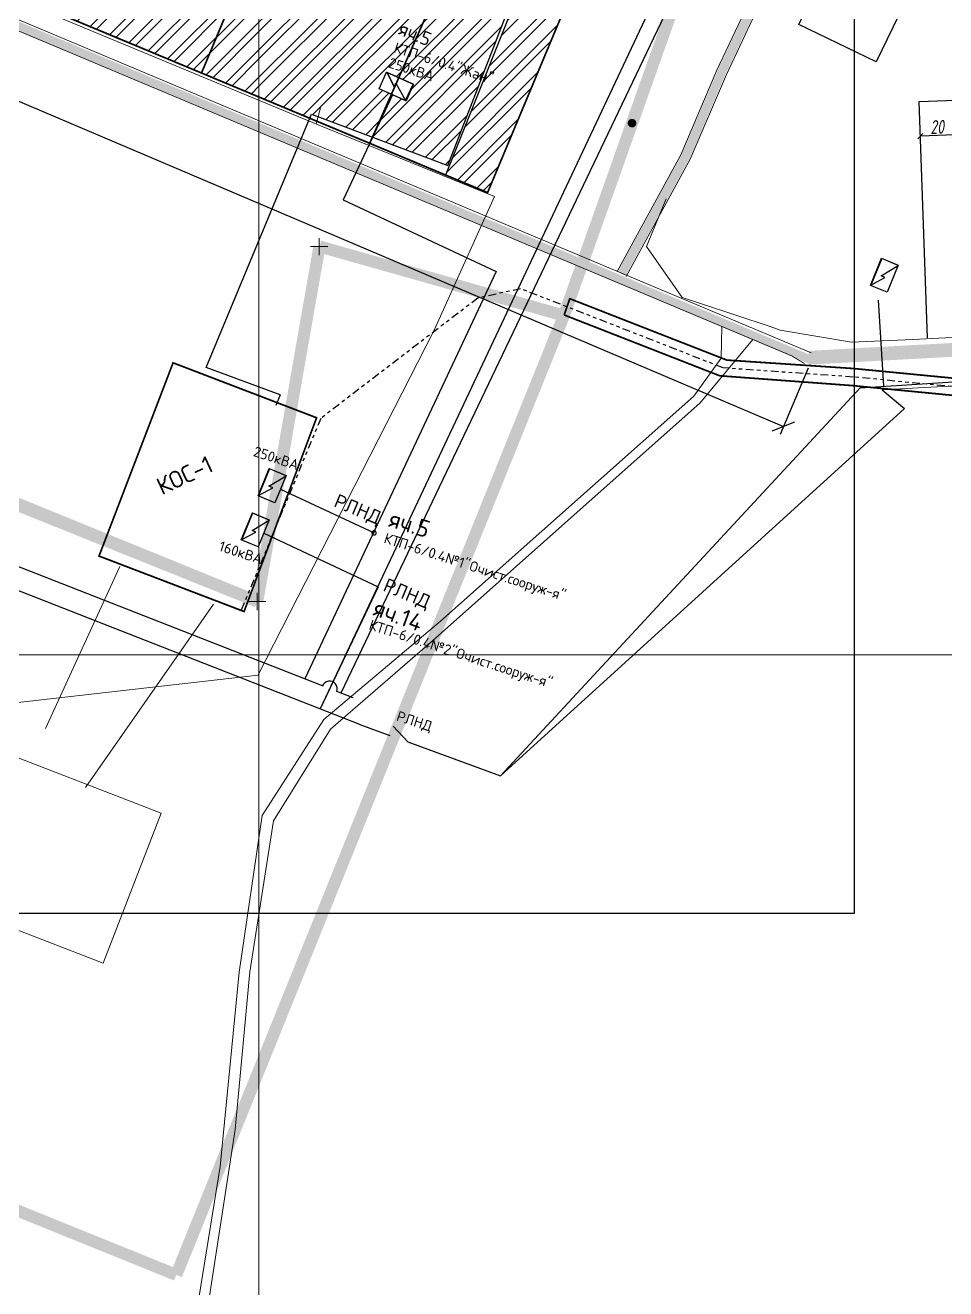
# Model space of a CAD drawing. Header units: millimetres. Extents: x 519 to 9564855, y -810 to 5021775.
# Drawn here: x 9523864 to 9524399, y 5005632 to 5006366 of the extents above; entities that cross this region are included whole.
import ezdxf

# ---------------------------------------------------------------- set-up
doc = ezdxf.new("R2010")
doc.units = ezdxf.units.MM
doc.header["$LTSCALE"] = 2
doc.header["$MEASUREMENT"] = 0
doc.header["$PDMODE"] = 2
doc.header["$PDSIZE"] = 5
for name, pattern in [('1', [0]), ('92051501$0$GROUND2', [35, 25, -10]), ('DASHED', [0.75, 0.5, -0.25]), ('HIDDEN2', [4.7625, 3.175, -1.5875]), ('Трубопровод подводный под дном', [9.5, 2.25, -1, 1, -1, 1, -1, 2.25])]:
    doc.linetypes.add(name, pattern=pattern)
for name, color, linetype in [('0_ANNOT_Dimensions', 7, 'Continuous'), ('BEC-Fence', 216, 'Continuous'), ('COMPOUND', 3, 'Continuous'), ('GRID_PULKOVO', 7, 'Continuous'), ('PPLINE_STEAM', 5, 'STM_LINE'), ('PPLINE_WAT', 7, 'WTR_LINE'), ('ROAD_ASF', 9, 'Continuous'), ('ROAD_FIELD', 255, '92051501$0$GROUND2'), ('ROAD_GROUND', 9, 'Continuous'), ('zdanie', 8, '1'), ('лэп', 1, 'Continuous'), ('Скважины 2017г', 221, 'Continuous')]:
    doc.layers.add(name, color=color, linetype=linetype)
for name, color, linetype, lineweight in [('Land lease as of 24.06.2004', 47, 'HIDDEN2', 70), ('Водовод', 5, 'Трубопровод подводный под дном', 30), ('канал.труба', 3, 'Трубопровод подводный под дном', 30), ('Скважины на 2026', 222, 'Continuous', 50), ('Электро', 1, 'Continuous', 30), ('Электроснаб', 1, 'Continuous', 18), ('Электроснабжене', 1, 'Continuous', 18)]:
    doc.layers.add(name, color=color, linetype=linetype, lineweight=lineweight)
doc.styles.add('92051501$0$STANDARD', font='simplex.shx')
doc.styles.add('Elect', font='isocpeur.ttf')
doc.styles.add('Simplex_Т', font='simplex.shx', dxfattribs={"width": 0.7, "oblique": 10})
doc.styles.get("Standard").update_dxf_attribs({"font": 'isocpeur.ttf', "width": 0.5})
doc.linetypes.add('STM_LINE', pattern='A,0.5,-0.2,["S",92051501$0$STANDARD,S=0.1,R=0,X=-0.1,Y=-0.05],-0.05', length=0.75)
doc.linetypes.add('WTR_LINE', pattern='A,0.5,-0.2,["W",92051501$0$STANDARD,S=0.1,R=0,X=-0.1,Y=-0.05],-0.05', length=0.75)
doc.linetypes.add('Ограда металлическая 1 м и более', pattern='A,1,[8,митяй.shx,S=0.05,R=0,X=0,Y=0],-0.175,[1,митяй.shx,S=0.015,R=0,X=0,Y=0],-0.15,-0.175,1', length=2.5)
doc.linetypes.add('парап10_os', pattern='A,2,[133,ltypeshp.shx,S=0.5,R=0,X=0,Y=0],0.1,[133,ltypeshp.shx,S=0.4,R=0,X=0,Y=0],0.1,[133,ltypeshp.shx,S=0.3,R=0,X=0,Y=0],0.1,[133,ltypeshp.shx,S=0.2,R=0,X=0,Y=0],2.7', length=5)
doc.dimstyles.new('ISO-25', dxfattribs={"dimtxt": 15, "dimasz": 10, "dimexe": 5, "dimexo": 5, "dimgap": 5, "dimtad": 1, "dimtxsty": 'Standard', "dimblk": 'OBLIQUE', "dimcen": 50, "dimadec": 0, "dimazin": 0, "dimtfac": 1, "dimtmove": 0, "dimatfit": 3, "dimfxl": 0, "dimarcsym": 0})
doc.dimstyles.get("Standard").update_dxf_attribs({"dimtxt": 0.18, "dimasz": 0.18, "dimexe": 0.18, "dimexo": 0.0625, "dimgap": 0.09, "dimtad": 0, "dimtih": 1, "dimtoh": 1, "dimdec": 4, "dimzin": 0, "dimdsep": 46, "dimtxsty": 'Standard', "dimcen": 0.09, "dimadec": 0, "dimazin": 0, "dimtfac": 1, "dimtdec": 4, "dimtofl": 0, "dimtmove": 0, "dimatfit": 3, "dimfxl": 0, "dimtolj": 1, "dimtzin": 0, "dimarcsym": 0})

# ---------------------------------------------------------------- blocks, each defined once
blk = doc.blocks.new('_Oblique')
at = {"color": 0, "linetype": 'ByBlock', "lineweight": -2}
blk.add_line((-0.5, -0.5), (0.5, 0.5), dxfattribs=at)
blk = doc.blocks.new('*D82')
at = {"color": 0, "linetype": 'ByBlock', "lineweight": -2, "ltscale": 50, "transparency": 16777216}
blk.add_line((9524403.86, 5006301.86), (9524383.92, 5006301.14), dxfattribs=at)
at = {"layer": 'DEFPOINTS', "color": 0, "linetype": 'ByBlock', "lineweight": 0, "ltscale": 50, "transparency": 16777216}
for p in [(9524383.92, 5006301.14, -24.98), (9524383.92, 5006301.14), (9524403.86, 5006301.86, -24.94)]:
    blk.add_point(p, dxfattribs=at)
at = {"color": 0, "linetype": 'ByBlock', "lineweight": -2, "ltscale": 50, "transparency": 16777216, "xscale": 3, "yscale": 3, "zscale": 3}
for p, rotation in [((9524383.92, 5006301.14), 182.0759429012434), ((9524403.86, 5006301.86), 2.075942901243408)]:
    blk.add_blockref('_Oblique', p, dxfattribs=dict(at, rotation=rotation))
at = {"color": 0, "linetype": 'ByBlock', "lineweight": -2, "ltscale": 50, "transparency": 16777216, "insert": (9524393.71, 5006306.5), "char_height": 8, "attachment_point": 5, "rotation": 2.07594, "style": 'Simplex_Т'}
blk.add_mtext('20', dxfattribs=at)
blk = doc.blocks.new('*D108')
at = {"layer": '0_ANNOT_Dimensions', "color": 0, "lineweight": -2, "transparency": 16777216}
for p, q in [((9522897.82, 5006770.66), (9522881.49, 5006732.24)), ((9522883.44, 5006736.84), (9524304.47, 5006132.63)), ((9524318.85, 5006166.44), (9524302.51, 5006128.03))]:
    blk.add_line(p, q, dxfattribs=at)
at = {"layer": 'DEFPOINTS', "color": 0, "lineweight": 25, "transparency": 16777216}
for p in [(9522899.78, 5006775.26), (9524320.81, 5006171.05), (9524304.47, 5006132.63)]:
    blk.add_point(p, dxfattribs=at)
at = {"layer": '0_ANNOT_Dimensions', "color": 0, "lineweight": -2, "transparency": 16777216, "xscale": 10, "yscale": 10, "zscale": 10}
for p, rotation in [((9522883.44, 5006736.84), 156.9651309655296), ((9524304.47, 5006132.63), 336.9651309655296)]:
    blk.add_blockref('_Oblique', p, dxfattribs=dict(at, rotation=rotation))
at = {"layer": '0_ANNOT_Dimensions', "color": 0, "lineweight": 25, "transparency": 16777216, "insert": (9523599.44, 5006447.62), "char_height": 15, "attachment_point": 5, "rotation": 336.96513, "bg_fill": 3, "box_fill_scale": 1.25, "bg_fill_color": 256, "bg_fill_true_color": 13158600, "bg_fill_transparency": 0}
blk.add_mtext('1544,15', dxfattribs=at)

msp = doc.modelspace()

# ---------------------------------------------------------------- linework, layer by layer
at = {"color": 3}
msp.add_lwpolyline([(9524313.33662, 5006366.05443), (9524400.47512, 5006546.07355), (9524445.4799, 5006524.28892), (9524358.3414, 5006344.26981), (9524313.33662, 5006366.05443)], dxfattribs=at)
at = {"color": 0, "linetype": 'ByBlock', "lineweight": 0, "const_width": 1, "elevation": 1.80509}
for points in [[(9523966.6415, 5006337.81586), (9524132.71038, 5006268.38151), (9524209.85966, 5006452.90248), (9524043.79078, 5006522.33683)], [(9523865.09994, 5006380.11611), (9523966.6415, 5006337.81586), (9524005.09628, 5006430.12637), (9523903.55472, 5006472.42662)]]:
    msp.add_lwpolyline(points, close=True, dxfattribs=at)
msp.add_lwpolyline([(9524145.27732, 5006479.90473), (9524064.2822, 5006296.99172)], dxfattribs=at)
at = {"color": 5, "linetype": 'Трубопровод подводный под дном', "lineweight": 30, "elevation": -26.715}
msp.add_lwpolyline([(9528080.7774, 5004147.6021), (9527413.1919, 5004600.0364), (9527264.7141, 5004707.7295), (9526611.2664, 5005180.3933), (9526395.8235, 5005326.0577), (9526299.8089, 5005391.0122), (9526296.1121, 5005392.9167), (9525659.2723, 5005823.0917), (9525250.9123, 5006018.9935), (9525202.9801, 5006037.263), (9525167.4148, 5006045.0006), (9524664.3424, 5006126.7972), (9524556.8022, 5006140.7165), (9524344.9287, 5006161.3112), (9524269.5182, 5006166.5805), (9524151.8628, 5006212.6012), (9524127.0934, 5006207.1557), (9524035.8826, 5006137.3062), (9523989.0449, 5006024.3443)], dxfattribs=at)
at = {"color": 6, "linetype": 'ByBlock', "lineweight": 50, "const_width": 1, "elevation": -26.715}
for points in [[(9524177.16698, 5006197.33891), (9524180.43519, 5006206.78977), (9524271.56369, 5006171.14295), (9524345.25663, 5006166.23194), (9524557.13467, 5006145.70543), (9524665.08695, 5006131.71915), (9525168.44121, 5006049.89411), (9525204.58316, 5006041.99905), (9525252.9496, 5006023.55961), (9525661.8456, 5005827.37867), (9526614.45972, 5005184.24073), (9527416.04883, 5004604.1398), (9527932.7341, 5004253.68807)], [(9527912.12193, 5004252.40806), (9527410.33497, 5004595.933), (9526608.07308, 5005176.54587), (9525656.699, 5005818.80473), (9525248.875, 5006014.42739), (9525201.37704, 5006032.52695), (9525166.38839, 5006040.10709), (9524663.59455, 5006121.85344), (9524556.46973, 5006135.72757), (9524344.59623, 5006156.32227), (9524267.47271, 5006162.01805), (9524177.16698, 5006197.33891)]]:
    msp.add_lwpolyline(points, dxfattribs=at)
at = {"color": 18, "linetype": 'ByBlock', "lineweight": 0, "ltscale": 5, "true_color": 0x000000}
msp.add_lwpolyline([(9523857.59775, 5005941.20519), (9523943.16646, 5005908.10385), (9523909.47242, 5005821.00297), (9523823.90371, 5005854.10431)], close=True, dxfattribs=at)
at = {"layer": 'BEC-Fence', "linetype": 'парап10_os', "lineweight": 20, "ltscale": 0.2, "elevation": 1.7895, "flags": 128}
msp.add_lwpolyline([(9524720.5902, 5006199.61), (9524706.7429, 5006199.361), (9524677.4833, 5006197.749), (9524635.9431, 5006195.924), (9524600.2312, 5006194), (9524570.1779, 5006192.732), (9524528.0006, 5006190.458), (9524492.5748, 5006188.741), (9524451.4307, 5006186.604), (9524417.5682, 5006184.99), (9524379.6269, 5006183.102), (9524343.8868, 5006181.461), (9524302.5403, 5006188.595), (9524296.8241, 5006190.554), (9524256.794, 5006203.857), (9524245.7254, 5006207.527), (9524224.9028, 5006237.029), (9524231.8251, 5006253.487), (9524236.4515, 5006264.694)], dxfattribs=at)
at = {"layer": 'COMPOUND', "lineweight": 0, "const_width": 1}
msp.add_lwpolyline([(9523950.137, 5006169.555), (9524033.437, 5006137.655), (9523991.337, 5006025.155), (9523907.137, 5006057.355), (9523950.137, 5006169.555)], dxfattribs=at)
at = {"layer": 'GRID_PULKOVO', "lineweight": 0}
for p, q in [((9524000, 5011000), (9524000, 4992000)), ((9519000, 5006000), (9533000, 5006000))]:
    msp.add_line(p, q, dxfattribs=at)
at = {"layer": 'Land lease as of 24.06.2004', "color": 35, "linetype": 'DASHED', "lineweight": 0, "ltscale": 5, "const_width": 7}
for points in [[(9524177, 5006196.98), (9524380.42, 5006771.22)], [(9522947.29702, 5006453.66587), (9523999.01, 5006031.01)], [(9522957, 5006455.98), (9523999.01, 5006031.01)], [(9523999.01, 5006031.01), (9524035.1, 5006237.1)], [(9523999.01, 5006031.01), (9524035.1, 5006237.1)], [(9524035.1, 5006237.1), (9524177, 5006196.98)], [(9524177, 5006196.98), (9523952, 5005640)], [(9523720, 5005734), (9523952, 5005640)]]:
    msp.add_lwpolyline(points, dxfattribs=at)
at = {"layer": 'PPLINE_STEAM', "color": 18, "linetype": 'ByBlock', "lineweight": 0, "ltscale": 5, "true_color": 0x000000}
for points in [[(9524268.6775, 5006190.54863), (9524268.20803, 5006172.33849), (9524252.4, 5006150.22), (9524105.35, 5006019.62)], [(9524286.60282, 5006183.01075), (9524256.17, 5006146.28), (9524100.71, 5006008.13)], [(9524105.35453, 5006019.62402), (9524037.72609, 5005962.49075), (9524001.75497, 5005906.63869), (9523988.40405, 5005815.82841), (9523977.45017, 5005703.00104)], [(9524100.71211, 5006008.13188), (9524041.5723, 5005956.94385), (9524008.4647, 5005903.64897), (9523994.77131, 5005816.01984), (9523986.11, 5005724.43)], [(9523986.11, 5005724.43), (9523889.66, 5005097.12), (9523870.19, 5004974.13), (9523858.54, 5004905.46), (9523856.78, 5004829.97), (9523916.65, 5004621.62), (9523927.91, 5004552.39), (9523865.88, 5004528.71), (9523851.79, 5004528.71)], [(9523977.45, 5005703), (9523890.67, 5005166.5), (9523884.17, 5005097.21), (9523864.63, 5004975.05), (9523853.29, 5004905.87), (9523851.14, 5004829.69), (9523912.23, 5004619.34), (9523923.06, 5004554.57), (9523865.86, 5004532.99), (9523865.86, 5004532.99), (9523851.79, 5004532.95457)]]:
    msp.add_lwpolyline(points, dxfattribs=at)
at = {"layer": 'PPLINE_WAT', "color": 5, "lineweight": 0, "ltscale": 20}
for points in [[(9523394.05998, 5006572.94628), (9523682.80481, 5006453.97047), (9523782.577, 5006412.184), (9524033.432, 5006308.159), (9524136.788, 5006266.205), (9524101.6191, 5006188.47359)], [(9523999.36999, 5005988.04155), (9524101.6191, 5006188.47359)], [(9523663.00186, 5005956.81013), (9523683.22741, 5005952.2586), (9523999.61312, 5005988.23896)]]:
    msp.add_lwpolyline(points, dxfattribs=at)
at = {"layer": 'PPLINE_WAT', "lineweight": 0, "ltscale": 20}
for points in [[(9524033.24904, 5006308.23487), (9524035.63156, 5006317.5414)], [(9523919.18017, 5006051.33935), (9523876.02124, 5005957.33334)], [(9523973.576, 5006029.403), (9523899.27204, 5005923.06589)]]:
    msp.add_lwpolyline(points, dxfattribs=at)
at = {"layer": 'ROAD_ASF', "color": 8, "lineweight": 0, "const_width": 5}
for points in [[(9524210.52931, 5006221.1802), (9524247.57311, 5006289.06783), (9524268.60548, 5006338.26024), (9524293.31878, 5006390.58136), (9524310.33672, 5006428.29839), (9524309.35286, 5006468.77954), (9524236.04314, 5006500.82822), (9524173.76616, 5006526.05062), (9524117.80171, 5006548.86999), (9524058.88846, 5006573.25861), (9524016.65496, 5006590.421), (9523897.3215, 5006636.78169), (9523753.71169, 5006695.0093), (9523709.78722, 5006714.29558), (9523625.91282, 5006747.90004), (9523311.5592, 5006878.56995), (9523269.12538, 5006878.63964)], [(9523170.07911, 5006655.78082), (9524320.80617, 5006171.04633)]]:
    msp.add_lwpolyline(points, dxfattribs=at)
at = {"layer": 'ROAD_ASF', "lineweight": 0}
for points in [[(9524213.16276, 5006219.74322), (9524250.27521, 5006287.75666), (9524271.34197, 5006337.02949), (9524296.04257, 5006389.32371), (9524313.35245, 5006427.68777), (9524312.30554, 5006470.76287), (9524237.20728, 5006503.59345), (9524174.89885, 5006528.82856), (9524118.9492, 5006551.64186), (9524060.02692, 5006576.03422), (9524017.76292, 5006593.209), (9523898.44871, 5006639.56186), (9523754.91778, 5006697.75618), (9523710.94844, 5006717.06216), (9523627.06433, 5006750.67024), (9523312.16041, 5006881.56891), (9523271.75252, 5006881.63964)], [(9524207.89585, 5006222.61718), (9524244.871, 5006290.379), (9524265.869, 5006339.491), (9524290.595, 5006391.839), (9524307.321, 5006428.909), (9524306.576, 5006459.562), (9524291.029, 5006473.516), (9524234.879, 5006498.063), (9524172.64, 5006523.27), (9524116.669, 5006546.092), (9524057.75, 5006570.483), (9524015.547, 5006587.633), (9523896.235, 5006633.985), (9523752.584, 5006692.228), (9523708.626, 5006711.529), (9523624.797, 5006745.115), (9523310.958, 5006875.571), (9523271.74202, 5006875.63965)], [(9523171.24202, 5006658.54626), (9524320.48734, 5006175.2707)], [(9523168.9162, 5006653.01539), (9524309.62724, 5006173.32862)]]:
    msp.add_lwpolyline(points, dxfattribs=at)
at = {"layer": 'ROAD_ASF', "lineweight": 0, "const_width": 0.5}
msp.add_lwpolyline([(9524316.63996, 5006169.13292), (9524309.62724, 5006173.32862)], dxfattribs=at)
at = {"layer": 'ROAD_GROUND', "color": 8, "lineweight": 0, "const_width": 8}
msp.add_lwpolyline([(9524319.32443, 5006172.50526), (9526417.33206, 5006287.51582)], dxfattribs=at)
at = {"layer": 'zdanie', "color": 0, "linetype": 'Ограда металлическая 1 м и более', "lineweight": 30, "ltscale": 5}
for p, q in [((9524383.1924, 5006321.2657, -24.9798), (9524575.79238, 5006328.65289)), ((9524388.1677, 5006184.0081, -24.9798), (9524383.1924, 5006321.2657, -24.9798))]:
    msp.add_line(p, q, dxfattribs=at)
at = {"layer": 'Водовод', "color": 5, "linetype": 'ByBlock', "elevation": -24.6797}
msp.add_lwpolyline([(9524108.5454, 5006278.7015), (9524213.73515, 5006542.12356)], dxfattribs=at)
at = {"layer": 'канал.труба', "color": 32, "linetype": 'ByBlock', "true_color": 0xcd6928, "elevation": -23.8078}
for points in [[(9523969.325, 5006166.8387), (9524029.3535, 5006311.2402), (9524030.4196, 5006313.8246), (9524109.686, 5006284.1272), (9524156.3401, 5006404.7074)], [(9524012.2163, 5006150.9735), (9523969.325, 5006166.8387)], [(9524012.2163, 5006150.9735), (9524009.86227, 5006144.72085)]]:
    msp.add_lwpolyline(points, dxfattribs=at)
at = {"layer": 'лэп', "linetype": 'Continuous', "ltscale": 0.5}
for points, elevation in [([(9524191.0242, 5006738.7961), (9524237.3535, 5006720.1236), (9524283.3956, 5006701.4161), (9524330.0362, 5006682.3493), (9524377.4963, 5006663.0887), (9524355.3917, 5006618.1999), (9524333.2077, 5006573.3814), (9524313.1326, 5006532.9926), (9524292.205, 5006490.8749), (9524047.49665, 5005977.68617)], -25.0257), ([(9524363.9127, 5006657.6911), (9524363.9127, 5006657.6911), (9524363.9127, 5006657.6911), (9524346.1001, 5006621.8803), (9524323.7281, 5006576.6036), (9524304.1148, 5006537.1365), (9524283.4997, 5006495.6449), (9524035.45082, 5005968.609)], -23.1689)]:
    msp.add_lwpolyline(points, dxfattribs=dict(at, elevation=elevation))
at = {"layer": 'Скважины 2017г', "color": 18, "linetype": 'ByBlock', "lineweight": 0, "ltscale": 5, "true_color": 0x000000}
for p in [(9524035, 5006237), (9523999, 5006031)]:
    msp.add_point(p, dxfattribs=at)
at = {"layer": 'Скважины на 2026', "color": 1, "lineweight": 5, "const_width": 2.5}
msp.add_lwpolyline([(9524215.32634, 5006308.70114, 1), (9524217.82634, 5006308.70114, 1)], format="xyb", close=True, dxfattribs=at)
at = {"layer": 'Электро'}
for p, q in [((9524069.68874, 5006328.5917), (9524073.99319, 5006338.24833)), ((9524069.77857, 5006328.66779, 0), (9524074.08302, 5006338.32442, 0)), ((9524073.99319, 5006338.24833), (9524089.56497, 5006331.30719)), ((9524074.08302, 5006338.32442, 0), (9524089.65481, 5006331.38328, 0)), ((9524089.43576, 5006331.25766), (9524074.27758, 5006338.01443)), ((9524074.27758, 5006338.01443), (9524078.4415, 5006329.73022)), ((9524089.52559, 5006331.33374, 0), (9524074.36742, 5006338.09052, 0)), ((9524074.36742, 5006338.09052, 0), (9524078.53134, 5006329.8063, 0)), ((9524085.26052, 5006321.65057), (9524069.68874, 5006328.5917)), ((9524085.35036, 5006321.72665, 0), (9524069.77857, 5006328.66779, 0)), ((9524078.4415, 5006329.73022), (9524079.40856, 5006331.89972)), ((9524078.53134, 5006329.8063, 0), (9524079.4984, 5006331.97581, 0)), ((9524079.40856, 5006331.89972), (9524085.05886, 5006321.77646)), ((9524079.4984, 5006331.97581, 0), (9524085.14869, 5006321.85254, 0)), ((9524085.05886, 5006321.77646), (9524089.43576, 5006331.25766)), ((9524085.14869, 5006321.85254, 0), (9524089.52559, 5006331.33374, 0)), ((9524089.56497, 5006331.30719), (9524085.26052, 5006321.65057)), ((9524089.65481, 5006331.38328, 0), (9524085.35036, 5006321.72665, 0)), ((9524036.9672, 5005982.0111, 0), (9523299.37247, 5006270.82002, 0)), ((9524048.89304, 5006264.17834, 0), (9524137.61186, 5006222.57006, 0)), ((9524058.5229, 5005959.57501, 0), (9523295.27266, 5006258.42947, 0)), ((9524354.91, 5006214.49392, 0), (9524361.34962, 5006230.27971, 0)), ((9524361.48218, 5006230.06479), (9524355.2136, 5006214.69829)), ((9524361.16111, 5006220.02219), (9524371.0985, 5006225.99332)), ((9524361.34962, 5006230.27971, 0), (9524371.13896, 5006226.28626, 0)), ((9524371.0985, 5006225.99332), (9524361.48218, 5006230.06479)), ((9524371.13896, 5006226.28626, 0), (9524364.69933, 5006210.50048, 0)), ((9524137.61186, 5006222.57006, 0), (9524026.68093, 5005986.03875, 0)), ((9524355.2136, 5006214.69829), (9524363.36042, 5006219.125)), ((9524363.36042, 5006219.125), (9524361.16111, 5006220.02219)), ((9524364.69933, 5006210.50048, 0), (9524354.91, 5006214.49392, 0)), ((9523999.49907, 5006092.3465, 0), (9524005.93869, 5006108.13229, 0)), ((9524006.07126, 5006107.91737, 0), (9523999.80267, 5006092.55087, 0)), ((9524005.93869, 5006108.13229, 0), (9524015.72803, 5006104.13884, 0)), ((9524015.68757, 5006103.8459, 0), (9524006.07126, 5006107.91737, 0)), ((9524005.75018, 5006097.87477, 0), (9524015.68757, 5006103.8459, 0)), ((9524015.72803, 5006104.13884, 0), (9524009.28841, 5006088.35306, 0)), ((9523999.80267, 5006092.55087, 0), (9524007.94949, 5006096.97758, 0)), ((9524007.94949, 5006096.97758, 0), (9524005.75018, 5006097.87477, 0)), ((9524012.50822, 5006096.24595, 0), (9524066.8047, 5006070.86819, 0)), ((9524009.28841, 5006088.35306, 0), (9523999.49907, 5006092.3465, 0)), ((9523989.73011, 5006066.68583, 0), (9523996.16973, 5006082.47162, 0)), ((9523996.30229, 5006082.2567, 0), (9523990.03371, 5006066.8902, 0)), ((9523995.98122, 5006072.21409, 0), (9524005.91861, 5006078.18523, 0)), ((9523996.16973, 5006082.47162, 0), (9524005.95907, 5006078.47817, 0)), ((9524005.91861, 5006078.18523, 0), (9523996.30229, 5006082.2567, 0)), ((9524005.95907, 5006078.47817, 0), (9523999.51944, 5006062.69238, 0)), ((9523990.03371, 5006066.8902, 0), (9523998.18053, 5006071.31691, 0)), ((9523998.18053, 5006071.31691, 0), (9523995.98122, 5006072.21409, 0)), ((9523999.51944, 5006062.69238, 0), (9523989.73011, 5006066.68583, 0)), ((9524002.73926, 5006070.58528, 0), (9524069.09345, 5006039.57184, 0)), ((9524069.09345, 5006039.57184, 0), (9524035.45082, 5005968.609, 0)), ((9524054.69442, 5005975.06992, 0), (9524045.12723, 5005978.816, 0))]:
    msp.add_line(p, q, dxfattribs=at)
at = {"layer": 'Электро', "ltscale": 25}
for p, q in [((9524077.47463, 5006325.12114), (9524048.89304, 5006264.17834, 0)), ((9524359.46331, 5006206), (9524362.59245, 5006155.97072, 0)), ((9524349.071, 5006155.125, 0), (9524582.89786, 5006169.75)), ((9524140.28014, 5005929.82122, 0), (9524349.071, 5006155.125, 0)), ((9524058.5229, 5005959.57501, 0), (9524075.88157, 5005953.2577, 0)), ((9524077.80163, 5005958.53362, 0), (9524086.4672, 5005949.40529, 0)), ((9524086.4672, 5005949.40529, 0), (9524140.28014, 5005929.82122, 0))]:
    msp.add_line(p, q, dxfattribs=at)
for centre, radius, start, end in [((9524066.8047, 5006070.86819, 0), 1.25, 162, 342), ((9524066.8047, 5006070.86819, 0), 1.25, 342, 162), ((9524041.04721, 5005980.41355, 0), 4.38163, 338.61692378, 158.61692378)]:
    msp.add_arc(centre, radius, start, end, dxfattribs=at)
at = {"layer": 'Электроснаб', "color": 1, "linetype": 'ByBlock', "lineweight": 0}
for p, q in [((9524069.68874, 5006328.5917), (9524073.99319, 5006338.24833)), ((9524069.77857, 5006328.66779, 0), (9524074.08302, 5006338.32442, 0)), ((9524073.99319, 5006338.24833), (9524089.56497, 5006331.30719)), ((9524074.08302, 5006338.32442, 0), (9524089.65481, 5006331.38328, 0)), ((9524089.43576, 5006331.25766), (9524074.27758, 5006338.01443)), ((9524074.27758, 5006338.01443), (9524078.4415, 5006329.73022)), ((9524089.52559, 5006331.33374, 0), (9524074.36742, 5006338.09052, 0)), ((9524074.36742, 5006338.09052, 0), (9524078.53134, 5006329.8063, 0)), ((9524085.26052, 5006321.65057), (9524069.68874, 5006328.5917)), ((9524085.35036, 5006321.72665, 0), (9524069.77857, 5006328.66779, 0)), ((9524078.4415, 5006329.73022), (9524079.40856, 5006331.89972)), ((9524078.53134, 5006329.8063, 0), (9524079.4984, 5006331.97581, 0)), ((9524079.40856, 5006331.89972), (9524085.05886, 5006321.77646)), ((9524079.4984, 5006331.97581, 0), (9524085.14869, 5006321.85254, 0)), ((9524085.05886, 5006321.77646), (9524089.43576, 5006331.25766)), ((9524085.14869, 5006321.85254, 0), (9524089.52559, 5006331.33374, 0)), ((9524089.56497, 5006331.30719), (9524085.26052, 5006321.65057)), ((9524089.65481, 5006331.38328, 0), (9524085.35036, 5006321.72665, 0)), ((9524036.9672, 5005982.0111, 0), (9523299.37247, 5006270.82002, 0)), ((9524048.89304, 5006264.17834, 0), (9524137.61186, 5006222.57006, 0)), ((9524058.5229, 5005959.57501, 0), (9523295.27266, 5006258.42947, 0)), ((9524137.61186, 5006222.57006, 0), (9524026.68093, 5005986.03875, 0)), ((9523999.49907, 5006092.3465, 0), (9524005.93869, 5006108.13229, 0)), ((9524006.07126, 5006107.91737, 0), (9523999.80267, 5006092.55087, 0)), ((9524005.93869, 5006108.13229, 0), (9524015.72803, 5006104.13884, 0)), ((9524015.68757, 5006103.8459, 0), (9524006.07126, 5006107.91737, 0)), ((9524005.75018, 5006097.87477, 0), (9524015.68757, 5006103.8459, 0)), ((9524015.72803, 5006104.13884, 0), (9524009.28841, 5006088.35306, 0)), ((9523999.80267, 5006092.55087, 0), (9524007.94949, 5006096.97758, 0)), ((9524007.94949, 5006096.97758, 0), (9524005.75018, 5006097.87477, 0)), ((9524012.50822, 5006096.24595, 0), (9524066.8047, 5006070.86819, 0)), ((9524009.28841, 5006088.35306, 0), (9523999.49907, 5006092.3465, 0)), ((9523989.73011, 5006066.68583, 0), (9523996.16973, 5006082.47162, 0)), ((9523996.30229, 5006082.2567, 0), (9523990.03371, 5006066.8902, 0)), ((9523995.98122, 5006072.21409, 0), (9524005.91861, 5006078.18523, 0)), ((9523996.16973, 5006082.47162, 0), (9524005.95907, 5006078.47817, 0)), ((9524005.91861, 5006078.18523, 0), (9523996.30229, 5006082.2567, 0)), ((9524005.95907, 5006078.47817, 0), (9523999.51944, 5006062.69238, 0)), ((9523990.03371, 5006066.8902, 0), (9523998.18053, 5006071.31691, 0)), ((9523998.18053, 5006071.31691, 0), (9523995.98122, 5006072.21409, 0)), ((9523999.51944, 5006062.69238, 0), (9523989.73011, 5006066.68583, 0)), ((9524002.73926, 5006070.58528, 0), (9524069.09345, 5006039.57184, 0)), ((9524069.09345, 5006039.57184, 0), (9524035.45082, 5005968.609, 0))]:
    msp.add_line(p, q, dxfattribs=at)
at = {"layer": 'Электроснаб', "color": 1, "linetype": 'ByBlock', "lineweight": 0, "ltscale": 25}
for p, q in [((9524077.47463, 5006325.12114), (9524048.89304, 5006264.17834, 0)), ((9524058.5229, 5005959.57501, 0), (9524075.88157, 5005953.2577, 0)), ((9524077.80163, 5005958.53362, 0), (9524086.4672, 5005949.40529, 0)), ((9524086.4672, 5005949.40529, 0), (9524140.28014, 5005929.82122, 0))]:
    msp.add_line(p, q, dxfattribs=at)
for centre, radius, start, end in [((9524066.8047, 5006070.86819, 0), 1.25, 162, 342), ((9524066.8047, 5006070.86819, 0), 1.25, 342, 162), ((9524041.04721, 5005980.41355, 0), 4.38163, 338.61692378, 158.61692378)]:
    msp.add_arc(centre, radius, start, end, dxfattribs=at)
at = {"layer": 'Электроснабжене', "color": 1, "linetype": 'ByBlock', "lineweight": 0}
for p, q in [((9524069.68874, 5006328.5917), (9524073.99319, 5006338.24833)), ((9524069.77857, 5006328.66779, 0), (9524074.08302, 5006338.32442, 0)), ((9524073.99319, 5006338.24833), (9524089.56497, 5006331.30719)), ((9524074.08302, 5006338.32442, 0), (9524089.65481, 5006331.38328, 0)), ((9524089.43576, 5006331.25766), (9524074.27758, 5006338.01443)), ((9524074.27758, 5006338.01443), (9524078.4415, 5006329.73022)), ((9524089.52559, 5006331.33374, 0), (9524074.36742, 5006338.09052, 0)), ((9524074.36742, 5006338.09052, 0), (9524078.53134, 5006329.8063, 0)), ((9524085.26052, 5006321.65057), (9524069.68874, 5006328.5917)), ((9524085.35036, 5006321.72665, 0), (9524069.77857, 5006328.66779, 0)), ((9524078.4415, 5006329.73022), (9524079.40856, 5006331.89972)), ((9524078.53134, 5006329.8063, 0), (9524079.4984, 5006331.97581, 0)), ((9524079.40856, 5006331.89972), (9524085.05886, 5006321.77646)), ((9524079.4984, 5006331.97581, 0), (9524085.14869, 5006321.85254, 0)), ((9524085.05886, 5006321.77646), (9524089.43576, 5006331.25766)), ((9524085.14869, 5006321.85254, 0), (9524089.52559, 5006331.33374, 0)), ((9524089.56497, 5006331.30719), (9524085.26052, 5006321.65057)), ((9524089.65481, 5006331.38328, 0), (9524085.35036, 5006321.72665, 0)), ((9524036.9672, 5005982.0111, 0), (9523299.37247, 5006270.82002, 0)), ((9524048.89304, 5006264.17834, 0), (9524137.61186, 5006222.57006, 0)), ((9524058.5229, 5005959.57501, 0), (9523295.27266, 5006258.42947, 0)), ((9524137.61186, 5006222.57006, 0), (9524026.68093, 5005986.03875, 0)), ((9523999.49907, 5006092.3465, 0), (9524005.93869, 5006108.13229, 0)), ((9524006.07126, 5006107.91737, 0), (9523999.80267, 5006092.55087, 0)), ((9524005.93869, 5006108.13229, 0), (9524015.72803, 5006104.13884, 0)), ((9524015.68757, 5006103.8459, 0), (9524006.07126, 5006107.91737, 0)), ((9524005.75018, 5006097.87477, 0), (9524015.68757, 5006103.8459, 0)), ((9524015.72803, 5006104.13884, 0), (9524009.28841, 5006088.35306, 0)), ((9523999.80267, 5006092.55087, 0), (9524007.94949, 5006096.97758, 0)), ((9524007.94949, 5006096.97758, 0), (9524005.75018, 5006097.87477, 0)), ((9524012.50822, 5006096.24595, 0), (9524066.8047, 5006070.86819, 0)), ((9524009.28841, 5006088.35306, 0), (9523999.49907, 5006092.3465, 0)), ((9523989.73011, 5006066.68583, 0), (9523996.16973, 5006082.47162, 0)), ((9523996.30229, 5006082.2567, 0), (9523990.03371, 5006066.8902, 0)), ((9523995.98122, 5006072.21409, 0), (9524005.91861, 5006078.18523, 0)), ((9523996.16973, 5006082.47162, 0), (9524005.95907, 5006078.47817, 0)), ((9524005.91861, 5006078.18523, 0), (9523996.30229, 5006082.2567, 0)), ((9524005.95907, 5006078.47817, 0), (9523999.51944, 5006062.69238, 0)), ((9523990.03371, 5006066.8902, 0), (9523998.18053, 5006071.31691, 0)), ((9523998.18053, 5006071.31691, 0), (9523995.98122, 5006072.21409, 0)), ((9523999.51944, 5006062.69238, 0), (9523989.73011, 5006066.68583, 0)), ((9524002.73926, 5006070.58528, 0), (9524069.09345, 5006039.57184, 0)), ((9524069.09345, 5006039.57184, 0), (9524035.45082, 5005968.609, 0)), ((9524047.49665, 5005977.68617, -25.0257), (9524045.12723, 5005978.816, 0))]:
    msp.add_line(p, q, dxfattribs=at)
at = {"layer": 'Электроснабжене', "color": 1, "linetype": 'ByBlock', "lineweight": 0, "ltscale": 25}
for p, q in [((9524077.47463, 5006325.12114), (9524048.89304, 5006264.17834, 0)), ((9524361.69403, 5006153.91413), (9527133.11309, 5006301.47042, 0)), ((9524140.28014, 5005929.82122, 0), (9524374.75893, 5006143.03717)), ((9524058.5229, 5005959.57501, 0), (9524075.88157, 5005953.2577, 0)), ((9524077.80163, 5005958.53362, 0), (9524086.4672, 5005949.40529, 0)), ((9524086.4672, 5005949.40529, 0), (9524140.28014, 5005929.82122, 0))]:
    msp.add_line(p, q, dxfattribs=at)
at = {"layer": 'Электроснабжене', "linetype": 'ByBlock', "lineweight": -2, "ltscale": 50}
msp.add_line((9524361.69403, 5006153.91413), (9524374.75893, 5006143.03717), dxfattribs=at)
at = {"layer": 'Электроснабжене', "color": 1, "linetype": 'ByBlock', "lineweight": 0, "ltscale": 25}
for centre, radius, start, end in [((9524066.8047, 5006070.86819, 0), 1.25, 162, 342), ((9524066.8047, 5006070.86819, 0), 1.25, 342, 162), ((9524041.04721, 5005980.41355, 0), 4.38163, 338.61692378, 158.61692378)]:
    msp.add_arc(centre, radius, start, end, dxfattribs=at)

# ---------------------------------------------------------------- texts
at = {"layer": 'COMPOUND', "lineweight": 0, "style": 'Elect'}
msp.add_text('КОС-1', height=10, rotation=24.99999999, dxfattribs=at).set_placement((9523943.56643, 5006092.56096))
at = {"layer": 'Электро'}
for s, height, rotation, p in [('яч.5', 8, 337.25724048, (9524080.44993, 5006360.47156, 0)), ('КТП-6/0.4"Жан"', 6, 342.00000001, (9524077.84926, 5006350.01686, 0)), ('250кВА', 6, 342.00000001, (9524074.65907, 5006341.21156, 0)), ('250кВА', 6, 342.00000001, (9523996.22691, 5006115.5643, 0)), ('РЛНД', 8, 337.25724051, (9524042.84835, 5006086.32907, 0)), ('яч.5', 10, 343.00202909, (9524074.69859, 5006074.65718, 0)), ('160кВА', 6, 342.00000001, (9523976.19888, 5006060.57548, 0)), ('КТП-6/0.4№1"Oчист.сооруж-я"', 6, 342.00000001, (9524072.06007, 5006065.23051, 0)), ('РЛНД', 8, 337.25724051, (9524071.45417, 5006037.43645, 0)), ('яч.14', 10, 339.91844902, (9524065.62168, 5006023.21035, 0)), ('КТП-6/0.4№2"Oчист.сооруж-я"', 6, 342.00000001, (9524063.33953, 5006014.92543, 0)), ('РЛНД', 6, 342.00000001, (9524079.29919, 5005961.90814, 0))]:
    msp.add_text(s, height=height, rotation=rotation, dxfattribs=at).set_placement(p)
at = {"layer": 'Электроснаб', "color": 1, "linetype": 'ByBlock', "lineweight": 0}
for s, height, rotation, p in [('яч.5', 8, 337.25724048, (9524080.44993, 5006360.47156, 0)), ('КТП-6/0.4"Жан"', 6, 342.00000001, (9524077.84926, 5006350.01686, 0)), ('250кВА', 6, 342.00000001, (9524074.65907, 5006341.21156, 0)), ('250кВА', 6, 342.00000001, (9523996.22691, 5006115.5643, 0)), ('РЛНД', 8, 337.25724051, (9524042.84835, 5006086.32907, 0)), ('яч.5', 10, 343.00202909, (9524074.69859, 5006074.65718, 0)), ('160кВА', 6, 342.00000001, (9523976.19888, 5006060.57548, 0)), ('КТП-6/0.4№1"Oчист.сооруж-я"', 6, 342.00000001, (9524072.06007, 5006065.23051, 0)), ('РЛНД', 8, 337.25724051, (9524071.45417, 5006037.43645, 0)), ('яч.14', 10, 339.91844902, (9524065.62168, 5006023.21035, 0)), ('КТП-6/0.4№2"Oчист.сооруж-я"', 6, 342.00000001, (9524063.33953, 5006014.92543, 0)), ('РЛНД', 6, 342.00000001, (9524079.29919, 5005961.90814, 0))]:
    msp.add_text(s, height=height, rotation=rotation, dxfattribs=at).set_placement(p)
at = {"layer": 'Электроснабжене', "color": 1, "linetype": 'ByBlock', "lineweight": 0}
for s, height, rotation, p in [('яч.5', 8, 337.25724048, (9524080.44993, 5006360.47156, 0)), ('КТП-6/0.4"Жан"', 6, 342.00000001, (9524077.84926, 5006350.01686, 0)), ('250кВА', 6, 342.00000001, (9524074.65907, 5006341.21156, 0)), ('250кВА', 6, 342.00000001, (9523996.22691, 5006115.5643, 0)), ('РЛНД', 8, 337.25724051, (9524042.84835, 5006086.32907, 0)), ('яч.5', 10, 343.00202909, (9524074.69859, 5006074.65718, 0)), ('160кВА', 6, 342.00000001, (9523976.19888, 5006060.57548, 0)), ('КТП-6/0.4№1"Oчист.сооруж-я"', 6, 342.00000001, (9524072.06007, 5006065.23051, 0)), ('РЛНД', 8, 337.25724051, (9524071.45417, 5006037.43645, 0)), ('яч.14', 10, 339.91844902, (9524065.62168, 5006023.21035, 0)), ('КТП-6/0.4№2"Oчист.сооруж-я"', 6, 342.00000001, (9524063.33953, 5006014.92543, 0)), ('РЛНД', 6, 342.00000001, (9524079.29919, 5005961.90814, 0))]:
    msp.add_text(s, height=height, rotation=rotation, dxfattribs=at).set_placement(p)

# ---------------------------------------------------------------- dimensions: what is measured, and where the dimension line sits
at = {"color": 0, "linetype": 'ByBlock', "lineweight": -2, "ltscale": 50}
dim = msp.add_aligned_dim(p1=(9524403.859, 5006301.8648, -24.9388), p2=(9524383.92184, 5006301.14212, -24.9798), distance=0, dimstyle='Standard', override={"dimtxt": 8, "dimasz": 3, "dimexe": 2.5, "dimexo": 2.5, "dimgap": 1, "dimtad": 1, "dimtih": 0, "dimtoh": 0, "dimdec": 0, "dimzin": 8, "dimdsep": 44, "dimtxsty": 'Simplex_Т', "dimblk": 'Oblique', "dimcen": 50, "dimtdec": 2, "dimtofl": 1, "dimfxl": 3, "dimtolj": 0, "dimtzin": 8}, dxfattribs=at)
dim.commit()
dim.dimension.update_dxf_attribs({"geometry": '*D82', "text_midpoint": (9524393.7093, 5006306.50018)})

# ---------------------------------------------------------------- next in the draw order: dimensions: what is measured, and where the dimension line sits
at = {"layer": '0_ANNOT_Dimensions', "lineweight": 25}
dim = msp.add_aligned_dim(p1=(9522899.77955, 5006775.25724), p2=(9524320.80617, 5006171.04633), distance=-41.74576, dimstyle='ISO-25', override={"dimtfill": 1}, dxfattribs=at)
dim.commit()
dim.dimension.update_dxf_attribs({"geometry": '*D108', "text_midpoint": (9523599.43618, 5006447.61828)})

# ---------------------------------------------------------------- next in the draw order: hatches: boundary and pattern name
at = {"layer": 'ROAD_FIELD', "lineweight": 25}
h = msp.add_hatch(dxfattribs=at)
h.set_pattern_fill('ANSI32', color=8, scale=30)
h.paths.add_polyline_path([(9523903.55472, 5006472.42662), (9523865.09994, 5006380.11611), (9523966.6415, 5006337.81586), (9524000, 5006417.89277), (9524000, 5006432.24938)])
h.paths.add_polyline_path([(9524145.27732, 5006479.90473), (9524043.79078, 5006522.33683), (9524000, 5006417.60069), (9524000, 5006323.86848), (9524029.47855, 5006311.54333), (9524030.4196, 5006313.8246), (9524065.8569, 5006300.54791), (9524076.85951, 5006325.39533), (9524069.68874, 5006328.5917), (9524074.03637, 5006338.34521), (9524081.18316, 5006335.15953)])
h.paths.add_polyline_path([(9524180.71204, 5006465.08927), (9524145.27732, 5006479.90473), (9524081.18316, 5006335.15953), (9524089.65481, 5006331.38328), (9524085.30717, 5006321.62977), (9524077.47463, 5006325.12114), (9524065.9361, 5006300.51823), (9524109.686, 5006284.1272), (9524156.3401, 5006404.7074)])
h.paths.add_polyline_path([(9524085.08953, 5006321.84291), (9524085.04507, 5006321.7466), (9524085.09045, 5006321.72638), (9524085.13491, 5006321.82269)], flags=17)
h.paths.add_polyline_path([(9524209.85966, 5006452.90248), (9524182.65021, 5006464.27891), (9524108.47132, 5006278.516), (9524132.71038, 5006268.38151)])
h.paths.add_polyline_path([(9523893.04173, 5006371.50876), (9523984.06028, 5006408.28264), (9523980.12691, 5006418.01807), (9523889.10836, 5006381.24419)], flags=24)
h.paths.add_polyline_path([(9523886.96633, 5006384.01308), (9523950.16937, 5006409.54877), (9523946.236, 5006419.2842), (9523883.03296, 5006393.74851)], flags=24)
h.paths.add_polyline_path([(9523919.75023, 5006449.50269), (9523929.6024, 5006464.36751), (9523931.01148, 5006463.43359), (9523921.15931, 5006448.56878)], flags=24)
h.paths.add_polyline_path([(9524016.98154, 5006385.75229), (9524108.00009, 5006422.52617), (9524104.06672, 5006432.2616), (9524013.04817, 5006395.48772)], flags=24)
h.paths.add_polyline_path([(9524100.28677, 5006380.36909), (9524163.4898, 5006405.90478), (9524159.55644, 5006415.64021), (9524096.3534, 5006390.10452)], flags=24)
h.paths.add_polyline_path([(9524027.1684, 5006413.0298), (9524090.37143, 5006438.56549), (9524086.43806, 5006448.30092), (9524023.23503, 5006422.76523)], flags=24)
h.paths.add_polyline_path([(9524077.83224, 5006359.40025), (9524099.22844, 5006350.43126), (9524103.86757, 5006361.49826), (9524082.47137, 5006370.46725)], flags=8)
h.paths.add_polyline_path([(9524075.95772, 5006349.05307), (9524135.87644, 5006329.5843), (9524138.6597, 5006338.15029), (9524078.74098, 5006357.61907)], flags=8)
h.paths.add_polyline_path([(9524072.76896, 5006340.2485), (9524101.30065, 5006330.97799), (9524104.08181, 5006339.5375), (9524075.55011, 5006348.808)], flags=24)
h.paths.add_polyline_path([(9524077.83224, 5006359.40025), (9524099.22844, 5006350.43126), (9524103.86757, 5006361.49826), (9524082.47137, 5006370.46725)], flags=8)
h.paths.add_polyline_path([(9524075.95772, 5006349.05307), (9524135.87644, 5006329.5843), (9524138.6597, 5006338.15029), (9524078.74098, 5006357.61907)], flags=24)
h.paths.add_polyline_path([(9524072.76896, 5006340.2485), (9524101.30065, 5006330.97799), (9524104.08181, 5006339.5375), (9524075.55011, 5006348.808)], flags=8)
h.paths.add_polyline_path([(9523977.90496, 5006538.4342), (9524063.44363, 5006502.57757), (9524067.21293, 5006511.5695), (9523981.67426, 5006547.42614)], flags=25)
h.paths.add_polyline_path([(9524077.83224, 5006359.40025), (9524099.22844, 5006350.43126), (9524103.86757, 5006361.49826), (9524082.47137, 5006370.46725)], flags=24)
h.paths.add_polyline_path([(9524075.95772, 5006349.05307), (9524135.87644, 5006329.5843), (9524138.6597, 5006338.15029), (9524078.74098, 5006357.61907)], flags=8)
h.paths.add_polyline_path([(9524072.76896, 5006340.2485), (9524101.30065, 5006330.97799), (9524104.08181, 5006339.5375), (9524075.55011, 5006348.808)], flags=24)
h.paths.add_polyline_path([(9523977.90496, 5006538.4342), (9524063.44363, 5006502.57757), (9524067.21293, 5006511.5695), (9523981.67426, 5006547.42614)], flags=25)
h.paths.add_polyline_path([(9524103.78633, 5006363.45445), (9524192.02333, 5006399.10451), (9524188.08996, 5006408.83994), (9524099.85296, 5006373.18988)], flags=9)
at = {"layer": 'ROAD_FIELD', "linetype": 'ByBlock', "lineweight": 25}
h = msp.add_hatch(dxfattribs=at)
h.set_pattern_fill('ANSI32', color=8, scale=30)
h.paths.add_polyline_path([(9524000, 5006417.60069), (9523966.6415, 5006337.81586), (9524000, 5006323.86848)])

# ---------------------------------------------------------------- next in the draw order: linework, layer by layer
msp.add_lwpolyline([(9522341.78153, 5007253.171), (9524345.55642, 5007253.171), (9524345.55642, 5005849.87697), (9522341.78153, 5005849.87697)], close=True, dxfattribs=at)

doc.saveas('drawing.dxf')
